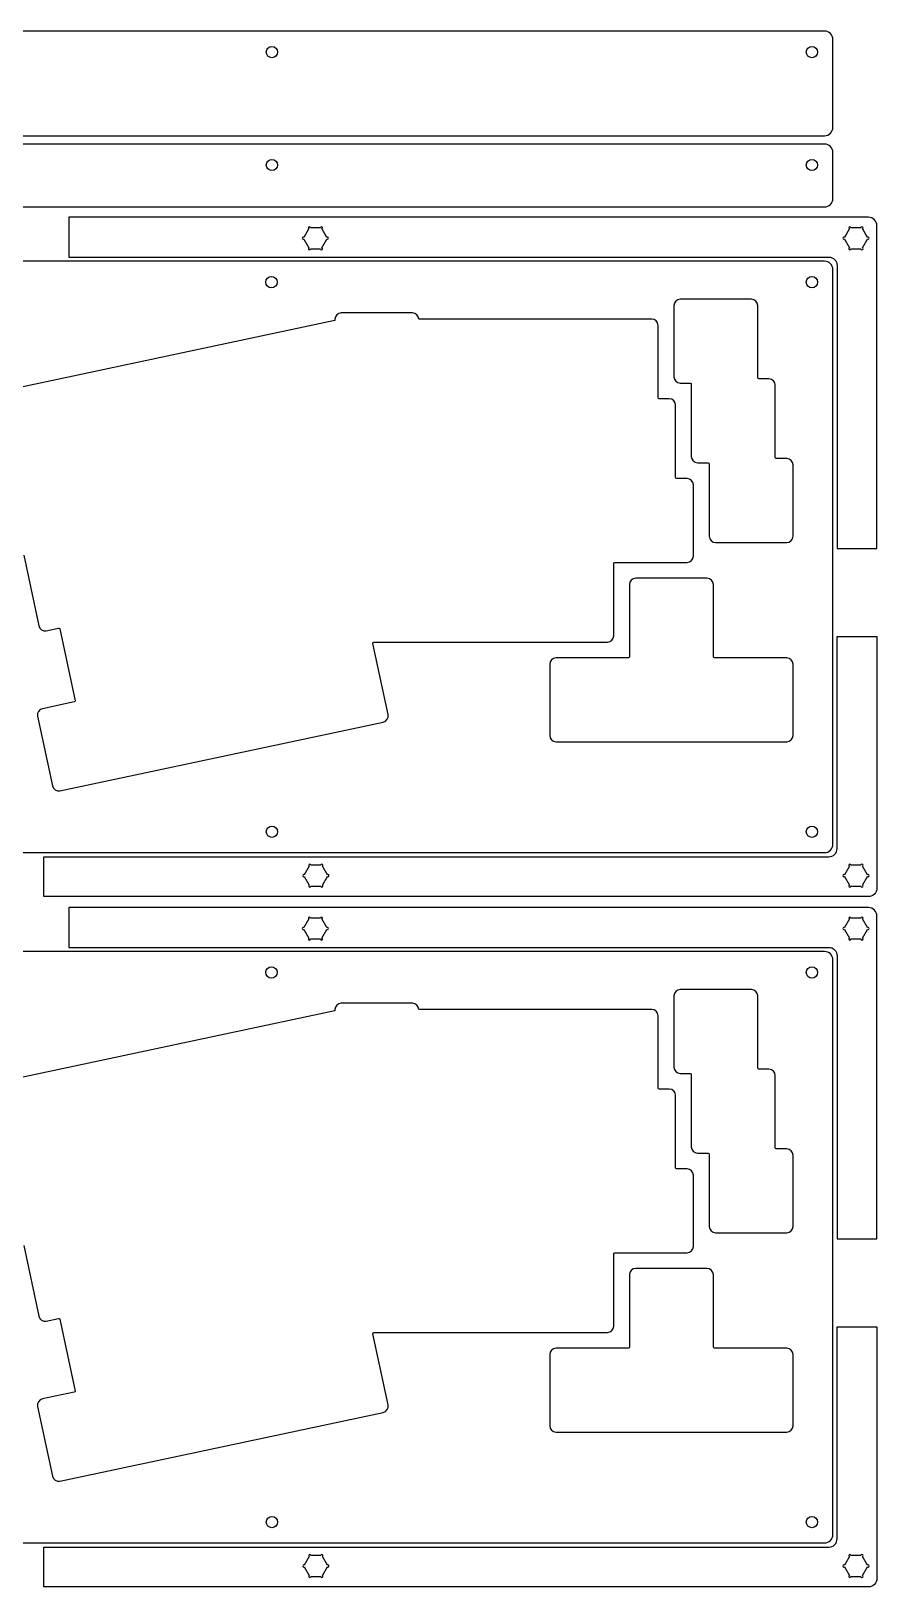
# Model space of a CAD drawing. Header units: millimetres. Extents: x -95 to 285, y -91 to 281.
# Drawn here: x 83.1 to 285.1, y -91.3 to 280.6 of the extents above; entities that cross this region are included whole.
import ezdxf

# ---------------------------------------------------------------- set-up
doc = ezdxf.new("R2010")
doc.units = ezdxf.units.MM
doc.layers.get('0').update_dxf_attribs({"linetype": 'CONTINUOUS'})

msp = doc.modelspace()

# ---------------------------------------------------------------- linework, layer by layer
for p, q in [((149.48, 233.37), (148.29, 231.29)), ((148.29, 230.87), (149.48, 228.79)), ((152.24, 233.58), (149.86, 233.58)), ((153.81, 231.29), (152.62, 233.37)), ((152.62, 228.79), (153.81, 230.87)), ((278.58, 233.37), (277.38, 231.29)), ((277.38, 230.87), (278.58, 228.79)), ((281.34, 233.58), (278.95, 233.58)), ((282.91, 231.29), (281.71, 233.37)), ((281.71, 228.79), (282.91, 230.87)), ((149.86, 228.58), (152.24, 228.58)), ((278.95, 228.58), (281.34, 228.58)), ((255.21, 216.5), (238.16, 216.5)), ((174.24, 213.24), (157.19, 213.24)), ((236.66, 215), (236.66, 197.95)), ((256.71, 197.7), (256.71, 215)), ((155.69, 211.38), (79.31, 195.14)), ((155.69, 211.74), (155.69, 211.38)), ((231.39, 211.74), (175.74, 211.74)), ((175.74, 211.74), (175.74, 211.74)), ((232.89, 192.94), (232.89, 210.24)), ((259.38, 197.45), (256.96, 197.45)), ((238.16, 196.45), (240.58, 196.45)), ((240.83, 196.2), (240.83, 178.9)), ((260.88, 178.64), (260.88, 195.95)), ((235.57, 192.69), (233.14, 192.69)), ((237.07, 173.88), (237.07, 191.19)), ((242.33, 177.4), (244.85, 177.4)), ((245.1, 177.15), (245.1, 159.85)), ((263.65, 178.4), (261.12, 178.4)), ((265.15, 159.85), (265.15, 176.9)), ((239.84, 173.64), (237.31, 173.64)), ((241.34, 155.09), (241.34, 172.14)), ((246.6, 158.35), (263.65, 158.35)), ((81.37, 155.35), (84.97, 138.43)), ((222.29, 136.04), (222.29, 153.34)), ((222.54, 153.59), (239.84, 153.59)), ((244.6, 149.82), (227.55, 149.82)), ((226.05, 148.32), (226.05, 131.02)), ((246.1, 131.02), (246.1, 148.32)), ((86.75, 137.27), (89.7, 137.9)), ((89.99, 137.71), (93.64, 120.54)), ((168.4, 117.21), (164.78, 134.23)), ((165.03, 134.54), (189.45, 134.54)), ((189.45, 134.54), (192.18, 134.54)), ((192.18, 134.54), (220.79, 134.54)), ((225.8, 130.77), (208.5, 130.77)), ((263.65, 130.77), (246.34, 130.77)), ((207, 129.27), (207, 112.22)), ((265.15, 112.22), (265.15, 129.27)), ((93.45, 120.24), (85.84, 118.63)), ((84.68, 116.85), (88.23, 100.17)), ((90.01, 99.02), (167.25, 115.43)), ((208.5, 110.72), (263.65, 110.72)), ((149.59, 81.01), (148.39, 78.93)), ((148.39, 78.51), (149.59, 76.43)), ((152.35, 81.22), (149.96, 81.22)), ((153.92, 78.93), (152.72, 81.01)), ((152.72, 76.43), (153.92, 78.51)), ((278.58, 81.01), (277.38, 78.93)), ((277.38, 78.51), (278.58, 76.43)), ((281.34, 81.22), (278.95, 81.22)), ((282.91, 78.93), (281.71, 81.01)), ((281.71, 76.43), (282.91, 78.51)), ((149.96, 76.22), (152.35, 76.22)), ((278.95, 76.22), (281.34, 76.22)), ((149.48, 68.37), (148.29, 66.29)), ((152.24, 68.58), (149.86, 68.58)), ((153.81, 66.29), (152.62, 68.37)), ((278.58, 68.37), (277.38, 66.29)), ((281.34, 68.58), (278.95, 68.58)), ((282.91, 66.29), (281.71, 68.37)), ((148.29, 65.87), (149.48, 63.79)), ((149.86, 63.58), (152.24, 63.58)), ((152.62, 63.79), (153.81, 65.87)), ((277.38, 65.87), (278.58, 63.79)), ((278.95, 63.58), (281.34, 63.58)), ((281.71, 63.79), (282.91, 65.87)), ((236.66, 50), (236.66, 32.95)), ((255.21, 51.5), (238.16, 51.5)), ((256.71, 32.7), (256.71, 50)), ((155.69, 46.38), (79.31, 30.14)), ((155.69, 46.74), (155.69, 46.38)), ((174.24, 48.24), (157.19, 48.24)), ((231.39, 46.74), (175.74, 46.74)), ((175.74, 46.74), (175.74, 46.74)), ((232.89, 27.94), (232.89, 45.24)), ((238.16, 31.45), (240.58, 31.45)), ((240.83, 31.2), (240.83, 13.9)), ((259.38, 32.45), (256.96, 32.45)), ((260.88, 13.64), (260.88, 30.95)), ((235.57, 27.69), (233.14, 27.69)), ((237.07, 8.88), (237.07, 26.19)), ((242.33, 12.4), (244.85, 12.4)), ((245.1, 12.15), (245.1, -5.15)), ((263.65, 13.4), (261.12, 13.4)), ((265.15, -5.15), (265.15, 11.9)), ((239.84, 8.64), (237.31, 8.64)), ((241.34, -9.91), (241.34, 7.14)), ((246.6, -6.65), (263.65, -6.65)), ((81.37, -9.65), (84.97, -26.57)), ((222.29, -28.96), (222.29, -11.66)), ((222.54, -11.41), (239.84, -11.41)), ((226.05, -16.68), (226.05, -33.98)), ((244.6, -15.18), (227.55, -15.18)), ((246.1, -33.98), (246.1, -16.68)), ((86.75, -27.73), (89.7, -27.1)), ((89.99, -27.29), (93.64, -44.46)), ((168.4, -47.79), (164.78, -30.77)), ((165.03, -30.46), (189.45, -30.46)), ((189.45, -30.46), (192.18, -30.46)), ((192.18, -30.46), (220.79, -30.46)), ((207, -35.73), (207, -52.78)), ((225.8, -34.23), (208.5, -34.23)), ((263.65, -34.23), (246.34, -34.23)), ((265.15, -52.78), (265.15, -35.73)), ((84.68, -48.15), (88.23, -64.83)), ((93.45, -44.76), (85.84, -46.37)), ((90.01, -65.98), (167.25, -49.57)), ((208.5, -54.28), (263.65, -54.28)), ((149.59, -83.99), (148.39, -86.07)), ((152.35, -83.78), (149.96, -83.78)), ((153.92, -86.07), (152.72, -83.99)), ((278.58, -83.99), (277.38, -86.07)), ((281.34, -83.78), (278.95, -83.78)), ((282.91, -86.07), (281.71, -83.99)), ((148.39, -86.49), (149.59, -88.57)), ((149.96, -88.78), (152.35, -88.78)), ((152.72, -88.57), (153.92, -86.49)), ((277.38, -86.49), (278.58, -88.57)), ((278.95, -88.78), (281.34, -88.78)), ((281.71, -88.57), (282.91, -86.49))]:
    msp.add_line(p, q)
for points in [[(-82.44, 255.58), (272.65, 255.58, 0.414214), (274.65, 257.58), (274.65, 278.58, 0.414214), (272.65, 280.58), (-82.44, 280.58, 0.414214), (-84.44, 278.58), (-84.44, 257.58, 0.414214)], [(-82.44, 238.58), (272.65, 238.58, 0.414214), (274.65, 240.58), (274.65, 251.58, 0.414214), (272.65, 253.58), (-82.44, 253.58, 0.414214), (-84.44, 251.58), (-84.44, 240.58, 0.414214)], [(273.65, 226.58, -0.414214), (275.65, 224.58), (275.65, 156.9), (285.15, 156.9), (285.15, 234.08, 0.414214), (283.15, 236.08), (92.16, 236.08), (92.16, 226.58)], [(-84.44, 223.58), (-84.44, 86.22, 0.414214), (-82.44, 84.22), (272.65, 84.22, 0.414214), (274.65, 86.22), (274.65, 223.58, 0.414214), (272.65, 225.58), (-82.44, 225.58, 0.414214)], [(86.16, 73.72), (86.16, 83.22), (273.65, 83.22, 0.414214), (275.65, 85.22), (275.65, 135.9), (285.15, 135.9), (285.15, 75.72, -0.414214), (283.15, 73.72)], [(273.65, 61.58, -0.414214), (275.65, 59.58), (275.65, -8.1), (285.15, -8.1), (285.15, 69.08, 0.414214), (283.15, 71.08), (92.16, 71.08), (92.16, 61.58)], [(272.65, 60.58), (-82.44, 60.58, 0.414214), (-84.44, 58.58), (-84.44, -78.78, 0.414214), (-82.44, -80.78), (272.65, -80.78, 0.414214), (274.65, -78.78), (274.65, 58.58, 0.414214)], [(275.65, -29.1), (285.15, -29.1), (285.15, -89.28, -0.414214), (283.15, -91.28), (86.16, -91.28), (86.16, -81.78), (273.65, -81.78, 0.414214), (275.65, -79.78)]]:
    msp.add_lwpolyline(points, format="xyb", close=True)
for centre in [(140.55, 220.58), (269.65, 220.58), (140.66, 89.22), (269.65, 89.22), (140.55, 55.58), (269.65, 55.58), (140.66, -75.78), (269.65, -75.78)]:
    msp.add_circle(centre, 1.35)
for points in [[(139.31, 275.58), (139.31, 276.32), (139.92, 276.93), (140.66, 276.93)], [(140.66, 274.23), (139.92, 274.23), (139.31, 274.84), (139.31, 275.58)], [(140.66, 276.93), (141.4, 276.93), (142.01, 276.32), (142.01, 275.58)], [(142.01, 275.58), (142.01, 274.84), (141.4, 274.23), (140.66, 274.23)], [(268.3, 275.58), (268.3, 276.32), (268.91, 276.93), (269.65, 276.93)], [(269.65, 274.23), (268.91, 274.23), (268.3, 274.84), (268.3, 275.58)], [(269.65, 276.93), (270.39, 276.93), (271, 276.32), (271, 275.58)], [(271, 275.58), (271, 274.84), (270.39, 274.23), (269.65, 274.23)], [(139.31, 248.58), (139.31, 249.32), (139.92, 249.93), (140.66, 249.93)], [(140.66, 249.93), (141.4, 249.93), (142.01, 249.32), (142.01, 248.58)], [(268.3, 248.58), (268.3, 249.32), (268.91, 249.93), (269.65, 249.93)], [(269.65, 249.93), (270.39, 249.93), (271, 249.32), (271, 248.58)], [(140.66, 247.23), (139.92, 247.23), (139.31, 247.84), (139.31, 248.58)], [(142.01, 248.58), (142.01, 247.84), (141.4, 247.23), (140.66, 247.23)], [(269.65, 247.23), (268.91, 247.23), (268.3, 247.84), (268.3, 248.58)], [(271, 248.58), (271, 247.84), (270.39, 247.23), (269.65, 247.23)], [(148.16, 230.83), (148.21, 230.83), (148.25, 230.85), (148.29, 230.87)], [(277.26, 230.83), (277.31, 230.83), (277.35, 230.85), (277.38, 230.87)], [(238.16, 216.5), (237.33, 216.5), (236.66, 215.83), (236.66, 215)], [(256.71, 215), (256.71, 215.83), (256.03, 216.5), (255.21, 216.5)], [(157.19, 213.24), (156.36, 213.24), (155.69, 212.56), (155.69, 211.74)], [(175.74, 211.74), (175.74, 212.56), (175.07, 213.24), (174.24, 213.24)], [(232.89, 210.24), (232.89, 211.06), (232.22, 211.74), (231.39, 211.74)], [(236.66, 197.95), (236.66, 197.12), (237.33, 196.45), (238.16, 196.45)], [(256.96, 197.45), (256.82, 197.45), (256.71, 197.56), (256.71, 197.7)], [(260.88, 195.95), (260.88, 196.78), (260.21, 197.45), (259.38, 197.45)], [(240.58, 196.45), (240.72, 196.45), (240.83, 196.34), (240.83, 196.2)], [(233.14, 192.69), (233.01, 192.69), (232.89, 192.8), (232.89, 192.94)], [(237.07, 191.19), (237.07, 192.01), (236.39, 192.69), (235.57, 192.69)], [(240.83, 178.9), (240.83, 178.07), (241.5, 177.4), (242.33, 177.4)], [(261.12, 178.4), (260.99, 178.4), (260.88, 178.51), (260.88, 178.64)], [(244.85, 177.4), (244.99, 177.4), (245.1, 177.29), (245.1, 177.15)], [(265.15, 176.9), (265.15, 177.73), (264.48, 178.4), (263.65, 178.4)], [(237.31, 173.64), (237.18, 173.64), (237.07, 173.75), (237.07, 173.88)], [(241.34, 172.14), (241.34, 172.96), (240.66, 173.64), (239.84, 173.64)], [(245.1, 159.85), (245.1, 159.02), (245.77, 158.35), (246.6, 158.35)], [(263.65, 158.35), (264.48, 158.35), (265.15, 159.02), (265.15, 159.85)], [(222.29, 153.34), (222.29, 153.48), (222.4, 153.59), (222.54, 153.59)], [(239.84, 153.59), (240.66, 153.59), (241.34, 154.26), (241.34, 155.09)], [(227.55, 149.82), (226.72, 149.82), (226.05, 149.15), (226.05, 148.32)], [(246.1, 148.32), (246.1, 149.15), (245.43, 149.82), (244.6, 149.82)], [(84.97, 138.43), (85.14, 137.62), (85.94, 137.1), (86.75, 137.27)], [(89.7, 137.9), (89.83, 137.93), (89.96, 137.84), (89.99, 137.71)], [(164.78, 134.23), (164.75, 134.39), (164.87, 134.54), (165.03, 134.54)], [(220.79, 134.54), (221.61, 134.54), (222.29, 135.21), (222.29, 136.04)], [(208.5, 130.77), (207.67, 130.77), (207, 130.1), (207, 129.27)], [(226.05, 131.02), (226.05, 130.88), (225.94, 130.77), (225.8, 130.77)], [(246.34, 130.77), (246.21, 130.77), (246.1, 130.88), (246.1, 131.02)], [(265.15, 129.27), (265.15, 130.1), (264.48, 130.77), (263.65, 130.77)], [(93.64, 120.54), (93.67, 120.41), (93.58, 120.27), (93.45, 120.24)], [(85.84, 118.63), (85.03, 118.46), (84.51, 117.66), (84.68, 116.85)], [(167.25, 115.43), (168.06, 115.61), (168.57, 116.4), (168.4, 117.21)], [(207, 112.22), (207, 111.4), (207.67, 110.72), (208.5, 110.72)], [(263.65, 110.72), (264.48, 110.72), (265.15, 111.4), (265.15, 112.22)], [(88.23, 100.17), (88.4, 99.36), (89.2, 98.84), (90.01, 99.02)], [(154.04, 78.97), (154, 78.97), (153.96, 78.96), (153.92, 78.93)], [(283.04, 78.97), (282.99, 78.97), (282.95, 78.96), (282.91, 78.93)], [(148.16, 65.83), (148.21, 65.83), (148.25, 65.85), (148.29, 65.87)], [(277.26, 65.83), (277.31, 65.83), (277.35, 65.85), (277.38, 65.87)], [(238.16, 51.5), (237.33, 51.5), (236.66, 50.83), (236.66, 50)], [(256.71, 50), (256.71, 50.83), (256.03, 51.5), (255.21, 51.5)], [(157.19, 48.24), (156.36, 48.24), (155.69, 47.56), (155.69, 46.74)], [(175.74, 46.74), (175.74, 47.56), (175.07, 48.24), (174.24, 48.24)], [(232.89, 45.24), (232.89, 46.06), (232.22, 46.74), (231.39, 46.74)], [(236.66, 32.95), (236.66, 32.12), (237.33, 31.45), (238.16, 31.45)], [(240.58, 31.45), (240.72, 31.45), (240.83, 31.34), (240.83, 31.2)], [(256.96, 32.45), (256.82, 32.45), (256.71, 32.56), (256.71, 32.7)], [(260.88, 30.95), (260.88, 31.78), (260.21, 32.45), (259.38, 32.45)], [(233.14, 27.69), (233.01, 27.69), (232.89, 27.8), (232.89, 27.94)], [(237.07, 26.19), (237.07, 27.01), (236.39, 27.69), (235.57, 27.69)], [(240.83, 13.9), (240.83, 13.07), (241.5, 12.4), (242.33, 12.4)], [(244.85, 12.4), (244.99, 12.4), (245.1, 12.29), (245.1, 12.15)], [(261.12, 13.4), (260.99, 13.4), (260.88, 13.51), (260.88, 13.64)], [(265.15, 11.9), (265.15, 12.73), (264.48, 13.4), (263.65, 13.4)], [(237.31, 8.64), (237.18, 8.64), (237.07, 8.75), (237.07, 8.88)], [(241.34, 7.14), (241.34, 7.96), (240.66, 8.64), (239.84, 8.64)], [(245.1, -5.15), (245.1, -5.98), (245.77, -6.65), (246.6, -6.65)], [(263.65, -6.65), (264.48, -6.65), (265.15, -5.98), (265.15, -5.15)], [(239.84, -11.41), (240.66, -11.41), (241.34, -10.74), (241.34, -9.91)], [(222.29, -11.66), (222.29, -11.52), (222.4, -11.41), (222.54, -11.41)], [(227.55, -15.18), (226.72, -15.18), (226.05, -15.85), (226.05, -16.68)], [(246.1, -16.68), (246.1, -15.85), (245.43, -15.18), (244.6, -15.18)], [(84.97, -26.57), (85.14, -27.38), (85.94, -27.9), (86.75, -27.73)], [(89.7, -27.1), (89.83, -27.07), (89.96, -27.16), (89.99, -27.29)], [(220.79, -30.46), (221.61, -30.46), (222.29, -29.79), (222.29, -28.96)], [(164.78, -30.77), (164.75, -30.61), (164.87, -30.46), (165.03, -30.46)], [(208.5, -34.23), (207.67, -34.23), (207, -34.9), (207, -35.73)], [(226.05, -33.98), (226.05, -34.12), (225.94, -34.23), (225.8, -34.23)], [(246.34, -34.23), (246.21, -34.23), (246.1, -34.12), (246.1, -33.98)], [(265.15, -35.73), (265.15, -34.9), (264.48, -34.23), (263.65, -34.23)], [(93.64, -44.46), (93.67, -44.59), (93.58, -44.73), (93.45, -44.76)], [(85.84, -46.37), (85.03, -46.54), (84.51, -47.34), (84.68, -48.15)], [(167.25, -49.57), (168.06, -49.39), (168.57, -48.6), (168.4, -47.79)], [(207, -52.78), (207, -53.6), (207.67, -54.28), (208.5, -54.28)], [(263.65, -54.28), (264.48, -54.28), (265.15, -53.6), (265.15, -52.78)], [(88.23, -64.83), (88.4, -65.64), (89.2, -66.16), (90.01, -65.98)], [(154.04, -86.03), (154, -86.03), (153.96, -86.04), (153.92, -86.07)], [(283.04, -86.03), (282.99, -86.03), (282.95, -86.04), (282.91, -86.07)]]:
    msp.add_open_spline(points, degree=3)
for points, knots in [([(148.29, 231.29), (148.25, 231.32), (148.21, 231.33), (148.16, 231.33), (148.03, 231.33), (147.91, 231.22), (147.91, 231.08), (147.91, 230.94), (148.03, 230.83), (148.16, 230.83)], [23, 23, 23, 23, 24, 24, 24, 25, 25, 25, 26, 26, 26, 26]), ([(149.86, 233.58), (149.86, 233.72), (149.75, 233.83), (149.61, 233.83), (149.47, 233.83), (149.36, 233.72), (149.36, 233.58), (149.36, 233.49), (149.41, 233.41), (149.48, 233.37)], [19, 19, 19, 19, 20, 20, 20, 21, 21, 21, 22, 22, 22, 22]), ([(152.62, 233.37), (152.69, 233.41), (152.74, 233.49), (152.74, 233.58), (152.74, 233.72), (152.63, 233.83), (152.36, 233.83), (152.24, 233.72), (152.24, 233.58)], [15, 15, 15, 15, 16, 16, 16, 17, 17, 18, 18, 18, 18]), ([(153.81, 230.87), (153.85, 230.85), (153.89, 230.83), (153.94, 230.83), (154.08, 230.83), (154.19, 230.94), (154.19, 231.08), (154.19, 231.22), (154.08, 231.33), (153.94, 231.33), (153.89, 231.33), (153.85, 231.32), (153.81, 231.29)], [10, 10, 10, 10, 11, 11, 11, 12, 12, 12, 13, 13, 13, 14, 14, 14, 14]), ([(277.38, 231.29), (277.35, 231.32), (277.31, 231.33), (277.26, 231.33), (277.12, 231.33), (277.01, 231.22), (277.01, 231.08), (277.01, 230.94), (277.12, 230.83), (277.26, 230.83)], [23, 23, 23, 23, 24, 24, 24, 25, 25, 25, 26, 26, 26, 26]), ([(278.95, 233.58), (278.95, 233.72), (278.84, 233.83), (278.7, 233.83), (278.57, 233.83), (278.45, 233.72), (278.45, 233.58), (278.45, 233.49), (278.51, 233.41), (278.58, 233.37)], [19, 19, 19, 19, 20, 20, 20, 21, 21, 21, 22, 22, 22, 22]), ([(281.71, 233.37), (281.79, 233.41), (281.84, 233.49), (281.84, 233.58), (281.84, 233.72), (281.73, 233.83), (281.45, 233.83), (281.34, 233.72), (281.34, 233.58)], [15, 15, 15, 15, 16, 16, 16, 17, 17, 18, 18, 18, 18]), ([(282.91, 230.87), (282.95, 230.85), (282.99, 230.83), (283.04, 230.83), (283.17, 230.83), (283.29, 230.94), (283.29, 231.08), (283.29, 231.22), (283.17, 231.33), (283.04, 231.33), (282.99, 231.33), (282.95, 231.32), (282.91, 231.29)], [10, 10, 10, 10, 11, 11, 11, 12, 12, 12, 13, 13, 13, 14, 14, 14, 14]), ([(149.48, 228.79), (149.41, 228.75), (149.36, 228.67), (149.36, 228.58), (149.36, 228.44), (149.47, 228.33), (149.61, 228.33), (149.75, 228.33), (149.86, 228.44), (149.86, 228.58)], [2, 2, 2, 2, 3, 3, 3, 4, 4, 4, 5, 5, 5, 5]), ([(152.24, 228.58), (152.24, 228.44), (152.36, 228.33), (152.63, 228.33), (152.74, 228.44), (152.74, 228.58), (152.74, 228.67), (152.69, 228.75), (152.62, 228.79)], [6, 6, 6, 6, 7, 7, 8, 8, 8, 9, 9, 9, 9]), ([(278.58, 228.79), (278.51, 228.75), (278.45, 228.67), (278.45, 228.58), (278.45, 228.44), (278.57, 228.33), (278.7, 228.33), (278.84, 228.33), (278.95, 228.44), (278.95, 228.58)], [2, 2, 2, 2, 3, 3, 3, 4, 4, 4, 5, 5, 5, 5]), ([(281.34, 228.58), (281.34, 228.44), (281.45, 228.33), (281.73, 228.33), (281.84, 228.44), (281.84, 228.58), (281.84, 228.67), (281.79, 228.75), (281.71, 228.79)], [6, 6, 6, 6, 7, 7, 8, 8, 8, 9, 9, 9, 9]), ([(148.39, 78.93), (148.36, 78.96), (148.32, 78.97), (148.27, 78.97), (148.13, 78.97), (148.02, 78.86), (148.02, 78.72), (148.02, 78.58), (148.13, 78.47), (148.27, 78.47), (148.32, 78.47), (148.36, 78.49), (148.39, 78.51)], [10, 10, 10, 10, 11, 11, 11, 12, 12, 12, 13, 13, 13, 14, 14, 14, 14]), ([(149.96, 81.22), (149.96, 81.36), (149.85, 81.47), (149.58, 81.47), (149.46, 81.36), (149.46, 81.22), (149.46, 81.13), (149.52, 81.05), (149.59, 81.01)], [6, 6, 6, 6, 7, 7, 8, 8, 8, 9, 9, 9, 9]), ([(152.72, 81.01), (152.8, 81.05), (152.85, 81.13), (152.85, 81.22), (152.85, 81.36), (152.74, 81.47), (152.6, 81.47), (152.46, 81.47), (152.35, 81.36), (152.35, 81.22)], [2, 2, 2, 2, 3, 3, 3, 4, 4, 4, 5, 5, 5, 5]), ([(153.92, 78.51), (153.96, 78.49), (154, 78.47), (154.04, 78.47), (154.18, 78.47), (154.29, 78.58), (154.29, 78.72), (154.29, 78.86), (154.18, 78.97), (154.04, 78.97)], [23, 23, 23, 23, 24, 24, 24, 25, 25, 25, 26, 26, 26, 26]), ([(277.38, 78.93), (277.35, 78.96), (277.31, 78.97), (277.26, 78.97), (277.12, 78.97), (277.01, 78.86), (277.01, 78.72), (277.01, 78.58), (277.12, 78.47), (277.26, 78.47), (277.31, 78.47), (277.35, 78.49), (277.38, 78.51)], [10, 10, 10, 10, 11, 11, 11, 12, 12, 12, 13, 13, 13, 14, 14, 14, 14]), ([(278.95, 81.22), (278.95, 81.36), (278.84, 81.47), (278.57, 81.47), (278.45, 81.36), (278.45, 81.22), (278.45, 81.13), (278.51, 81.05), (278.58, 81.01)], [6, 6, 6, 6, 7, 7, 8, 8, 8, 9, 9, 9, 9]), ([(281.71, 81.01), (281.79, 81.05), (281.84, 81.13), (281.84, 81.22), (281.84, 81.36), (281.73, 81.47), (281.59, 81.47), (281.45, 81.47), (281.34, 81.36), (281.34, 81.22)], [2, 2, 2, 2, 3, 3, 3, 4, 4, 4, 5, 5, 5, 5]), ([(282.91, 78.51), (282.95, 78.49), (282.99, 78.47), (283.04, 78.47), (283.17, 78.47), (283.29, 78.58), (283.29, 78.72), (283.29, 78.86), (283.17, 78.97), (283.04, 78.97)], [23, 23, 23, 23, 24, 24, 24, 25, 25, 25, 26, 26, 26, 26]), ([(149.59, 76.43), (149.52, 76.39), (149.46, 76.31), (149.46, 76.22), (149.46, 76.08), (149.58, 75.97), (149.85, 75.97), (149.96, 76.08), (149.96, 76.22)], [15, 15, 15, 15, 16, 16, 16, 17, 17, 18, 18, 18, 18]), ([(152.35, 76.22), (152.35, 76.08), (152.46, 75.97), (152.6, 75.97), (152.74, 75.97), (152.85, 76.08), (152.85, 76.22), (152.85, 76.31), (152.8, 76.39), (152.72, 76.43)], [19, 19, 19, 19, 20, 20, 20, 21, 21, 21, 22, 22, 22, 22]), ([(278.58, 76.43), (278.51, 76.39), (278.45, 76.31), (278.45, 76.22), (278.45, 76.08), (278.57, 75.97), (278.84, 75.97), (278.95, 76.08), (278.95, 76.22)], [15, 15, 15, 15, 16, 16, 16, 17, 17, 18, 18, 18, 18]), ([(281.34, 76.22), (281.34, 76.08), (281.45, 75.97), (281.59, 75.97), (281.73, 75.97), (281.84, 76.08), (281.84, 76.22), (281.84, 76.31), (281.79, 76.39), (281.71, 76.43)], [19, 19, 19, 19, 20, 20, 20, 21, 21, 21, 22, 22, 22, 22]), ([(149.86, 68.58), (149.86, 68.72), (149.75, 68.83), (149.61, 68.83), (149.47, 68.83), (149.36, 68.72), (149.36, 68.58), (149.36, 68.49), (149.41, 68.41), (149.48, 68.37)], [19, 19, 19, 19, 20, 20, 20, 21, 21, 21, 22, 22, 22, 22]), ([(152.62, 68.37), (152.69, 68.41), (152.74, 68.49), (152.74, 68.58), (152.74, 68.72), (152.63, 68.83), (152.36, 68.83), (152.24, 68.72), (152.24, 68.58)], [15, 15, 15, 15, 16, 16, 16, 17, 17, 18, 18, 18, 18]), ([(278.95, 68.58), (278.95, 68.72), (278.84, 68.83), (278.7, 68.83), (278.57, 68.83), (278.45, 68.72), (278.45, 68.58), (278.45, 68.49), (278.51, 68.41), (278.58, 68.37)], [19, 19, 19, 19, 20, 20, 20, 21, 21, 21, 22, 22, 22, 22]), ([(281.71, 68.37), (281.79, 68.41), (281.84, 68.49), (281.84, 68.58), (281.84, 68.72), (281.73, 68.83), (281.45, 68.83), (281.34, 68.72), (281.34, 68.58)], [15, 15, 15, 15, 16, 16, 16, 17, 17, 18, 18, 18, 18]), ([(148.29, 66.29), (148.25, 66.32), (148.21, 66.33), (148.16, 66.33), (148.03, 66.33), (147.91, 66.22), (147.91, 66.08), (147.91, 65.94), (148.03, 65.83), (148.16, 65.83)], [23, 23, 23, 23, 24, 24, 24, 25, 25, 25, 26, 26, 26, 26]), ([(149.48, 63.79), (149.41, 63.75), (149.36, 63.67), (149.36, 63.58), (149.36, 63.44), (149.47, 63.33), (149.61, 63.33), (149.75, 63.33), (149.86, 63.44), (149.86, 63.58)], [2, 2, 2, 2, 3, 3, 3, 4, 4, 4, 5, 5, 5, 5]), ([(152.24, 63.58), (152.24, 63.44), (152.36, 63.33), (152.63, 63.33), (152.74, 63.44), (152.74, 63.58), (152.74, 63.67), (152.69, 63.75), (152.62, 63.79)], [6, 6, 6, 6, 7, 7, 8, 8, 8, 9, 9, 9, 9]), ([(153.81, 65.87), (153.85, 65.85), (153.89, 65.83), (153.94, 65.83), (154.08, 65.83), (154.19, 65.94), (154.19, 66.08), (154.19, 66.22), (154.08, 66.33), (153.94, 66.33), (153.89, 66.33), (153.85, 66.32), (153.81, 66.29)], [10, 10, 10, 10, 11, 11, 11, 12, 12, 12, 13, 13, 13, 14, 14, 14, 14]), ([(277.38, 66.29), (277.35, 66.32), (277.31, 66.33), (277.26, 66.33), (277.12, 66.33), (277.01, 66.22), (277.01, 66.08), (277.01, 65.94), (277.12, 65.83), (277.26, 65.83)], [23, 23, 23, 23, 24, 24, 24, 25, 25, 25, 26, 26, 26, 26]), ([(278.58, 63.79), (278.51, 63.75), (278.45, 63.67), (278.45, 63.58), (278.45, 63.44), (278.57, 63.33), (278.7, 63.33), (278.84, 63.33), (278.95, 63.44), (278.95, 63.58)], [2, 2, 2, 2, 3, 3, 3, 4, 4, 4, 5, 5, 5, 5]), ([(281.34, 63.58), (281.34, 63.44), (281.45, 63.33), (281.73, 63.33), (281.84, 63.44), (281.84, 63.58), (281.84, 63.67), (281.79, 63.75), (281.71, 63.79)], [6, 6, 6, 6, 7, 7, 8, 8, 8, 9, 9, 9, 9]), ([(282.91, 65.87), (282.95, 65.85), (282.99, 65.83), (283.04, 65.83), (283.17, 65.83), (283.29, 65.94), (283.29, 66.08), (283.29, 66.22), (283.17, 66.33), (283.04, 66.33), (282.99, 66.33), (282.95, 66.32), (282.91, 66.29)], [10, 10, 10, 10, 11, 11, 11, 12, 12, 12, 13, 13, 13, 14, 14, 14, 14]), ([(149.96, -83.78), (149.96, -83.64), (149.85, -83.53), (149.58, -83.53), (149.46, -83.64), (149.46, -83.78), (149.46, -83.87), (149.52, -83.95), (149.59, -83.99)], [6, 6, 6, 6, 7, 7, 8, 8, 8, 9, 9, 9, 9]), ([(152.72, -83.99), (152.8, -83.95), (152.85, -83.87), (152.85, -83.78), (152.85, -83.64), (152.74, -83.53), (152.6, -83.53), (152.46, -83.53), (152.35, -83.64), (152.35, -83.78)], [2, 2, 2, 2, 3, 3, 3, 4, 4, 4, 5, 5, 5, 5]), ([(278.95, -83.78), (278.95, -83.64), (278.84, -83.53), (278.57, -83.53), (278.45, -83.64), (278.45, -83.78), (278.45, -83.87), (278.51, -83.95), (278.58, -83.99)], [6, 6, 6, 6, 7, 7, 8, 8, 8, 9, 9, 9, 9]), ([(281.71, -83.99), (281.79, -83.95), (281.84, -83.87), (281.84, -83.78), (281.84, -83.64), (281.73, -83.53), (281.59, -83.53), (281.45, -83.53), (281.34, -83.64), (281.34, -83.78)], [2, 2, 2, 2, 3, 3, 3, 4, 4, 4, 5, 5, 5, 5]), ([(148.39, -86.07), (148.36, -86.04), (148.32, -86.03), (148.27, -86.03), (148.13, -86.03), (148.02, -86.14), (148.02, -86.28), (148.02, -86.42), (148.13, -86.53), (148.27, -86.53), (148.32, -86.53), (148.36, -86.51), (148.39, -86.49)], [10, 10, 10, 10, 11, 11, 11, 12, 12, 12, 13, 13, 13, 14, 14, 14, 14]), ([(149.59, -88.57), (149.52, -88.61), (149.46, -88.69), (149.46, -88.78), (149.46, -88.92), (149.58, -89.03), (149.85, -89.03), (149.96, -88.92), (149.96, -88.78)], [15, 15, 15, 15, 16, 16, 16, 17, 17, 18, 18, 18, 18]), ([(152.35, -88.78), (152.35, -88.92), (152.46, -89.03), (152.6, -89.03), (152.74, -89.03), (152.85, -88.92), (152.85, -88.78), (152.85, -88.69), (152.8, -88.61), (152.72, -88.57)], [19, 19, 19, 19, 20, 20, 20, 21, 21, 21, 22, 22, 22, 22]), ([(153.92, -86.49), (153.96, -86.51), (154, -86.53), (154.04, -86.53), (154.18, -86.53), (154.29, -86.42), (154.29, -86.28), (154.29, -86.14), (154.18, -86.03), (154.04, -86.03)], [23, 23, 23, 23, 24, 24, 24, 25, 25, 25, 26, 26, 26, 26]), ([(277.38, -86.07), (277.35, -86.04), (277.31, -86.03), (277.26, -86.03), (277.12, -86.03), (277.01, -86.14), (277.01, -86.28), (277.01, -86.42), (277.12, -86.53), (277.26, -86.53), (277.31, -86.53), (277.35, -86.51), (277.38, -86.49)], [10, 10, 10, 10, 11, 11, 11, 12, 12, 12, 13, 13, 13, 14, 14, 14, 14]), ([(278.58, -88.57), (278.51, -88.61), (278.45, -88.69), (278.45, -88.78), (278.45, -88.92), (278.57, -89.03), (278.84, -89.03), (278.95, -88.92), (278.95, -88.78)], [15, 15, 15, 15, 16, 16, 16, 17, 17, 18, 18, 18, 18]), ([(281.34, -88.78), (281.34, -88.92), (281.45, -89.03), (281.59, -89.03), (281.73, -89.03), (281.84, -88.92), (281.84, -88.78), (281.84, -88.69), (281.79, -88.61), (281.71, -88.57)], [19, 19, 19, 19, 20, 20, 20, 21, 21, 21, 22, 22, 22, 22]), ([(282.91, -86.49), (282.95, -86.51), (282.99, -86.53), (283.04, -86.53), (283.17, -86.53), (283.29, -86.42), (283.29, -86.28), (283.29, -86.14), (283.17, -86.03), (283.04, -86.03)], [23, 23, 23, 23, 24, 24, 24, 25, 25, 25, 26, 26, 26, 26])]:
    msp.add_open_spline(points, degree=3, knots=knots)

doc.saveas('drawing.dxf')
